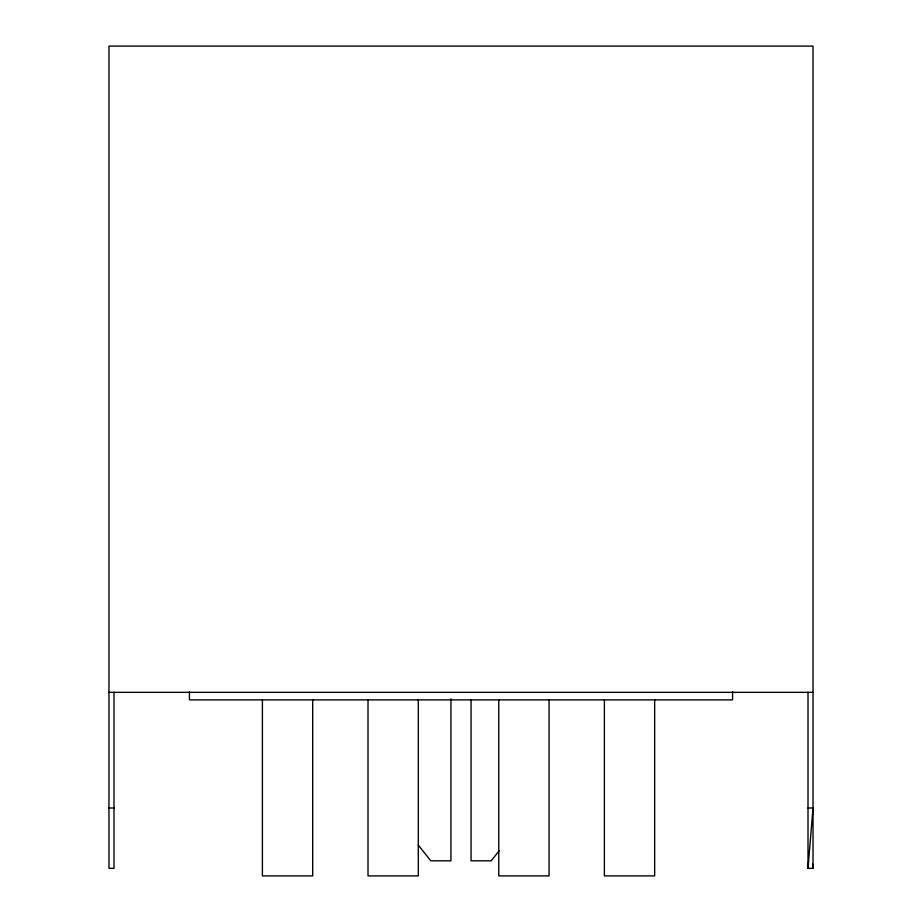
<?xml version="1.0" encoding="UTF-8"?>
<svg xmlns="http://www.w3.org/2000/svg" width="922" height="922" viewBox="0 0 922 922"><rect width="100%" height="100%" fill="white"/><g stroke="black" fill="none" stroke-linecap="round" stroke-linejoin="round"><path stroke-width="1.38" d="M113.994 692.341L113.994 868.351L108.969 868.351L108.969 46.1L813.031 46.1L813.031 868.351L808.006 868.351L813.031 808.006L808.006 808.006M499.217 850.752L491.172 860.814L471.061 860.814L471.061 699.533M108.969 692.341L813.031 692.341M108.969 808.006L113.994 808.006M418.311 845.163L430.828 860.814L450.939 860.814L450.939 698.784M812.685 864.144L813.031 868.351M808.006 692.341L808.006 868.351M732.575 691.396L732.575 699.879L189.425 699.879L189.425 691.396M654.666 699.879L654.666 875.9L604.383 875.9L604.383 699.879M549.063 699.879L549.063 875.9L498.767 875.9L498.767 699.879M418.3 699.879L418.3 875.9L368.016 875.9L368.016 699.879M312.696 699.879L312.696 875.9L262.401 875.9L262.401 699.879"/></g></svg>
